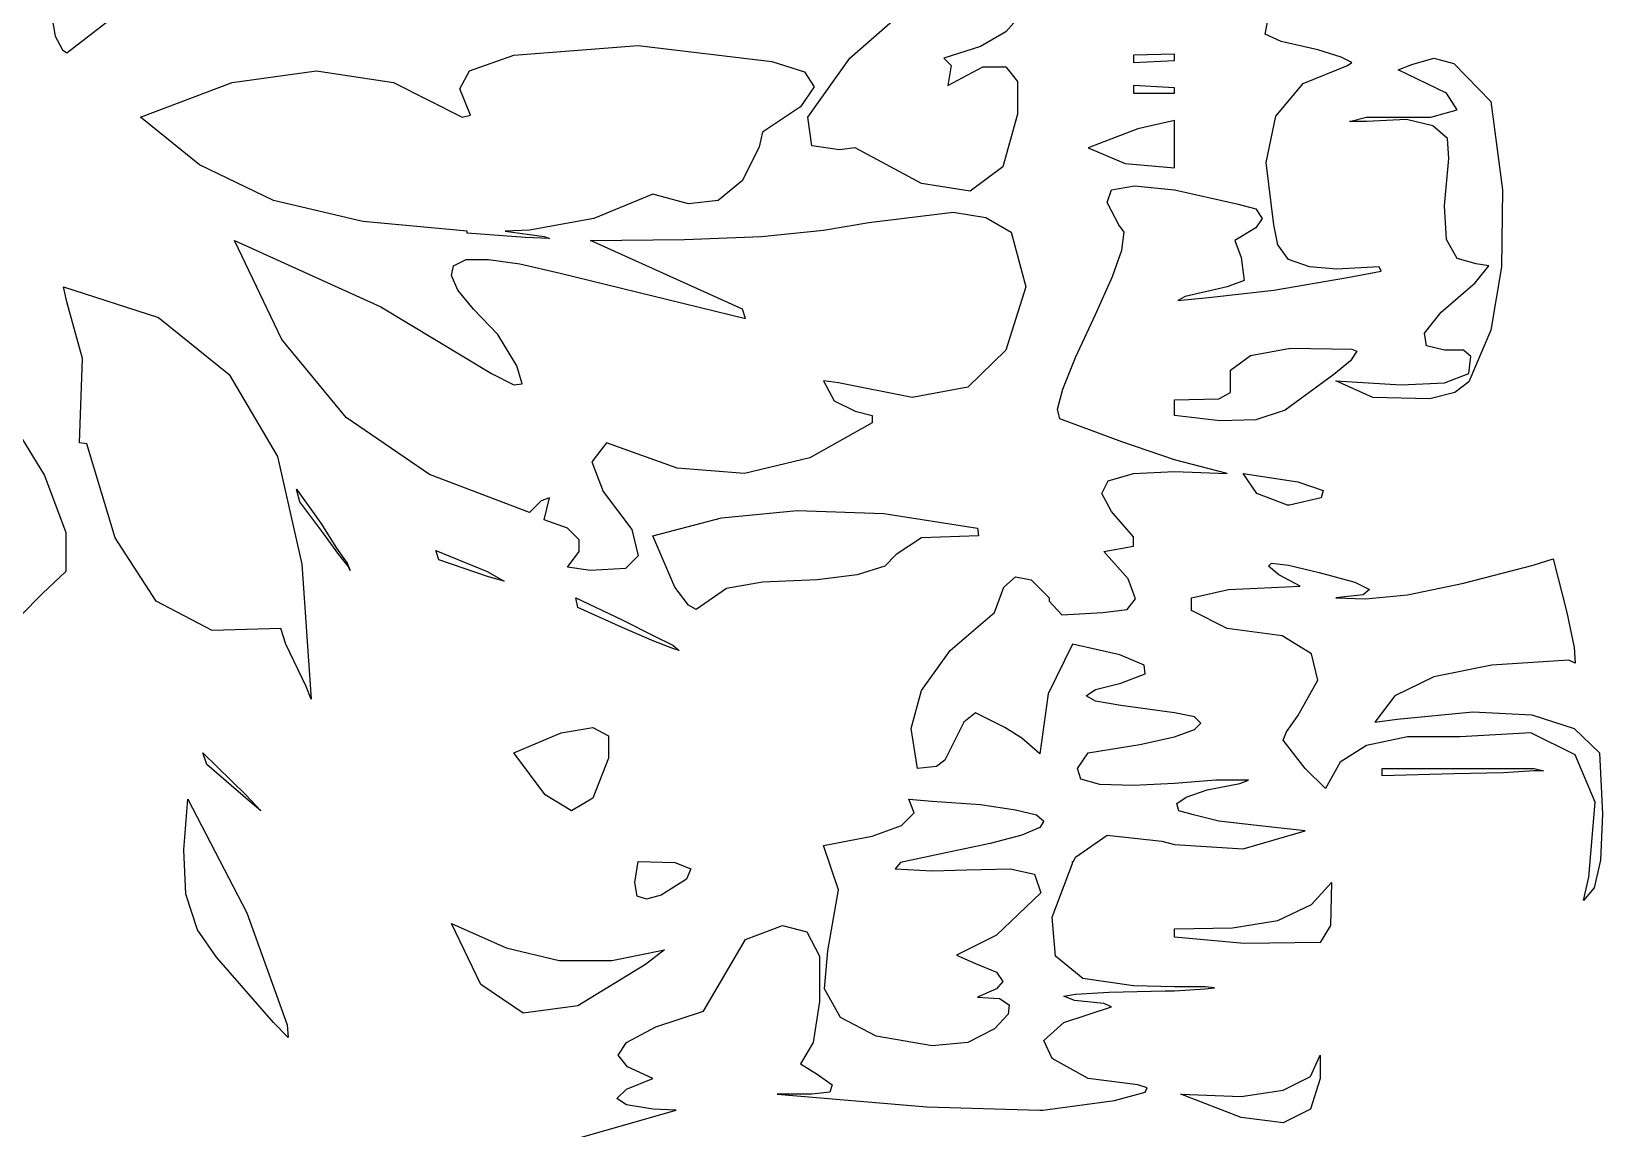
# Model space of a CAD drawing. Extents: x 6.49 to 9.56, y 0.17 to 5.52.
# Drawn here: x 7.618 to 9.108, y 1.288 to 2.329 of the extents above; entities that cross this region are included whole.
import ezdxf

# ---------------------------------------------------------------- set-up
doc = ezdxf.new("R2010")
doc.units = 0
doc.layers.get('0').update_dxf_attribs({"linetype": 'CONTINUOUS'})

msp = doc.modelspace()

# ---------------------------------------------------------------- linework, layer by layer
for p, q in [((7.6514, 2.3086), (7.7444, 2.3806)), ((7.6334, 2.3656), (7.6404, 2.3246)), ((8.3944, 2.3036), (8.4424, 2.3456)), ((8.5574, 2.3456), (8.5424, 2.3286)), ((8.7884, 2.3266), (8.7934, 2.3526)), ((8.5424, 2.3286), (8.5184, 2.3146)), ((8.8034, 2.3196), (8.7884, 2.3266)), ((7.6404, 2.3246), (7.6474, 2.3116)), ((7.6474, 2.3116), (7.6514, 2.3086)), ((8.0754, 2.3066), (8.1934, 2.3156)), ((8.1934, 2.3156), (8.3204, 2.3006)), ((8.5184, 2.3146), (8.4834, 2.3036)), ((8.8384, 2.3116), (8.8034, 2.3196)), ((8.8604, 2.3046), (8.8384, 2.3116)), ((8.0334, 2.2916), (8.0754, 2.3066)), ((8.3204, 2.3006), (8.3514, 2.2906)), ((8.3544, 2.2476), (8.3944, 2.3036)), ((8.4834, 2.3036), (8.4904, 2.2966)), ((8.4904, 2.2966), (8.4874, 2.2776)), ((8.4874, 2.2776), (8.5204, 2.2956)), ((8.5204, 2.2956), (8.5424, 2.2956)), ((8.5424, 2.2956), (8.5534, 2.2816)), ((8.7024, 2.3076), (8.6634, 2.3066)), ((8.6634, 2.3066), (8.6634, 2.2996)), ((8.6634, 2.2996), (8.7024, 2.3016)), ((8.7024, 2.3016), (8.7024, 2.3076)), ((8.8244, 2.2796), (8.8664, 2.2966)), ((8.8704, 2.2996), (8.8604, 2.3046)), ((8.8664, 2.2966), (8.8704, 2.2996)), ((8.9144, 2.2926), (8.9274, 2.2976)), ((8.9274, 2.2976), (8.9484, 2.3036)), ((8.9484, 2.3036), (8.9674, 2.2986)), ((8.9674, 2.2986), (9.0024, 2.2626)), ((7.7214, 2.2476), (7.8084, 2.2806)), ((7.8084, 2.2806), (7.8884, 2.2916)), ((7.8884, 2.2916), (7.9614, 2.2806)), ((7.9614, 2.2806), (8.0264, 2.2476)), ((8.0244, 2.2746), (8.0334, 2.2916)), ((8.3514, 2.2906), (8.3604, 2.2766)), ((8.5534, 2.2816), (8.5534, 2.2506)), ((8.9604, 2.2706), (8.9144, 2.2926)), ((8.0344, 2.2496), (8.0244, 2.2746)), ((8.3604, 2.2766), (8.3474, 2.2576)), ((8.7024, 2.2756), (8.6634, 2.2776)), ((8.6634, 2.2776), (8.6634, 2.2706)), ((8.6634, 2.2706), (8.7024, 2.2706)), ((8.7024, 2.2706), (8.7024, 2.2756)), ((8.7984, 2.2486), (8.8244, 2.2796)), ((8.9704, 2.2546), (8.9604, 2.2706)), ((8.3474, 2.2576), (8.3114, 2.2336)), ((8.9454, 2.2476), (8.9704, 2.2546)), ((9.0024, 2.2626), (9.0134, 2.1786)), ((7.7774, 2.2026), (7.7214, 2.2476)), ((8.0264, 2.2476), (8.0344, 2.2496)), ((8.3584, 2.2206), (8.3544, 2.2476)), ((8.5534, 2.2506), (8.5394, 2.2006)), ((8.6674, 2.2366), (8.6204, 2.2186)), ((8.7024, 2.2446), (8.6674, 2.2366)), ((8.7024, 2.1996), (8.7024, 2.2446)), ((8.7894, 2.2046), (8.7984, 2.2486)), ((8.8684, 2.2436), (8.8844, 2.2476)), ((8.8844, 2.2436), (8.8684, 2.2436)), ((8.8844, 2.2476), (8.9454, 2.2476)), ((8.9224, 2.2456), (8.8844, 2.2436)), ((8.9474, 2.2396), (8.9224, 2.2456)), ((8.9614, 2.2276), (8.9474, 2.2396)), ((8.3114, 2.2336), (8.3084, 2.2196)), ((8.9624, 2.2086), (8.9614, 2.2276)), ((8.3084, 2.2196), (8.2924, 2.1876)), ((8.3844, 2.2166), (8.3584, 2.2206)), ((8.3994, 2.2186), (8.3844, 2.2166)), ((8.4624, 2.1846), (8.3994, 2.2186)), ((8.6204, 2.2186), (8.6554, 2.2036)), ((8.9584, 2.1636), (8.9624, 2.2086)), ((7.8474, 2.1686), (7.7774, 2.2026)), ((8.5394, 2.2006), (8.5084, 2.1776)), ((8.6554, 2.2036), (8.7024, 2.1996)), ((8.7964, 2.1456), (8.7894, 2.2046)), ((8.2924, 2.1876), (8.2694, 2.1686)), ((8.5084, 2.1776), (8.4624, 2.1846)), ((8.6384, 2.1666), (8.6424, 2.1786)), ((8.6424, 2.1786), (8.6644, 2.1826)), ((8.6644, 2.1826), (8.7024, 2.1786)), ((8.7024, 2.1786), (8.7614, 2.1656)), ((9.0134, 2.1786), (9.0124, 2.1056)), ((7.9324, 2.1486), (7.8474, 2.1686)), ((8.2074, 2.1746), (8.1514, 2.1516)), ((8.2414, 2.1656), (8.2074, 2.1746)), ((8.2694, 2.1686), (8.2414, 2.1656)), ((8.6494, 2.1456), (8.6384, 2.1666)), ((8.7614, 2.1656), (8.7794, 2.1606)), ((8.9604, 2.1316), (8.9584, 2.1636)), ((8.0314, 2.1396), (7.9324, 2.1486)), ((8.1514, 2.1516), (8.0904, 2.1406)), ((8.3694, 2.1406), (8.4124, 2.1476)), ((8.4124, 2.1476), (8.4924, 2.1576)), ((8.4924, 2.1576), (8.5234, 2.1526)), ((8.5234, 2.1526), (8.5474, 2.1386)), ((8.7794, 2.1606), (8.7854, 2.1516)), ((8.7854, 2.1516), (8.7794, 2.1426)), ((8.0314, 2.1376), (8.0314, 2.1396)), ((8.0864, 2.1336), (8.0314, 2.1376)), ((8.0904, 2.1406), (8.0674, 2.1396)), ((8.0674, 2.1396), (8.1044, 2.1346)), ((8.1094, 2.1326), (8.0864, 2.1336)), ((8.1044, 2.1346), (8.1094, 2.1326)), ((8.1484, 2.1306), (8.2374, 2.1316)), ((8.2374, 2.1316), (8.3104, 2.1346)), ((8.3104, 2.1346), (8.3694, 2.1406)), ((8.5474, 2.1386), (8.5614, 2.0866)), ((8.6544, 2.1386), (8.6494, 2.1456)), ((8.6524, 2.1216), (8.6544, 2.1386)), ((8.7794, 2.1426), (8.7594, 2.1306)), ((8.8004, 2.1266), (8.7964, 2.1456)), ((8.9704, 2.1136), (8.9604, 2.1316)), ((7.8554, 2.0366), (7.8104, 2.1306)), ((7.8104, 2.1306), (7.9494, 2.0676)), ((8.2924, 2.0656), (8.1484, 2.1306)), ((8.6434, 2.0966), (8.6524, 2.1216)), ((8.7594, 2.1306), (8.7654, 2.1146)), ((8.8104, 2.1126), (8.8004, 2.1266)), ((8.0164, 2.0976), (8.0184, 2.1066)), ((8.0184, 2.1066), (8.0304, 2.1126)), ((8.0304, 2.1126), (8.0514, 2.1126)), ((8.0514, 2.1126), (8.0814, 2.1086)), ((8.0814, 2.1086), (8.1194, 2.0996)), ((8.7654, 2.1146), (8.7684, 2.0926)), ((8.8304, 2.1056), (8.8104, 2.1126)), ((8.8564, 2.1036), (8.8304, 2.1056)), ((8.8964, 2.1056), (8.8564, 2.1036)), ((8.8984, 2.1016), (8.8964, 2.1056)), ((8.9884, 2.1086), (8.9704, 2.1136)), ((8.9874, 2.0906), (9.0004, 2.1066)), ((9.0004, 2.1066), (8.9884, 2.1086)), ((9.0124, 2.1056), (9.0024, 2.0456)), ((8.0224, 2.0836), (8.0164, 2.0976)), ((8.1194, 2.0996), (8.2954, 2.0566)), ((8.6274, 2.0606), (8.6434, 2.0966)), ((8.7684, 2.0926), (8.7524, 2.0866)), ((8.7964, 2.0836), (8.8664, 2.0956)), ((8.8664, 2.0956), (8.8984, 2.1016)), ((8.9554, 2.0626), (8.9874, 2.0906)), ((7.6484, 2.0866), (7.7384, 2.0576)), ((7.6514, 2.0726), (7.6484, 2.0866)), ((7.6664, 2.0186), (7.6514, 2.0726)), ((8.0374, 2.0656), (8.0224, 2.0836)), ((8.5614, 2.0866), (8.5424, 2.0266)), ((8.7124, 2.0776), (8.7054, 2.0736)), ((8.7054, 2.0736), (8.7344, 2.0766)), ((8.7524, 2.0866), (8.7124, 2.0776)), ((8.7344, 2.0766), (8.7964, 2.0836)), ((7.7384, 2.0576), (7.8054, 2.0036)), ((7.9494, 2.0676), (8.0544, 2.0046)), ((8.0604, 2.0416), (8.0374, 2.0656)), ((8.2954, 2.0566), (8.2924, 2.0656)), ((8.6084, 2.0196), (8.6274, 2.0606)), ((8.9394, 2.0426), (8.9554, 2.0626)), ((8.9414, 2.0306), (8.9394, 2.0426)), ((9.0024, 2.0456), (8.9814, 1.9966)), ((7.9164, 1.9626), (7.8554, 2.0366)), ((8.0784, 2.0116), (8.0604, 2.0416)), ((8.7744, 2.0216), (8.8124, 2.0286)), ((8.8124, 2.0286), (8.8704, 2.0276)), ((8.8704, 2.0276), (8.8754, 2.0256)), ((8.9584, 2.0266), (8.9414, 2.0306)), ((7.6634, 1.9386), (7.6664, 2.0186)), ((8.5424, 2.0266), (8.5064, 1.9916)), ((8.5964, 1.9896), (8.6084, 2.0196)), ((8.7554, 2.0076), (8.7744, 2.0216)), ((8.8694, 2.0166), (8.8534, 2.0036)), ((8.8754, 2.0256), (8.8694, 2.0166)), ((8.9764, 2.0266), (8.9584, 2.0266)), ((8.9834, 2.0206), (8.9764, 2.0266)), ((8.9814, 2.0046), (8.9834, 2.0206)), ((7.8054, 2.0036), (7.8514, 1.9256)), ((8.0544, 2.0046), (8.0754, 1.9936)), ((8.0834, 1.9946), (8.0784, 2.0116)), ((8.3834, 1.9956), (8.3694, 1.9976)), ((8.3694, 1.9976), (8.3794, 1.9786)), ((8.7554, 1.9866), (8.7554, 2.0076)), ((8.8534, 2.0036), (8.8264, 1.9836)), ((8.8904, 1.9816), (8.8554, 1.9976)), ((8.8554, 1.9976), (8.9174, 1.9936)), ((8.9584, 1.9956), (8.9814, 2.0046)), ((8.0754, 1.9936), (8.0834, 1.9946)), ((8.4534, 1.9816), (8.3834, 1.9956)), ((8.5064, 1.9916), (8.4534, 1.9816)), ((8.5914, 1.9706), (8.5964, 1.9896)), ((8.7444, 1.9806), (8.7554, 1.9866)), ((8.8264, 1.9836), (8.8074, 1.9696)), ((8.9174, 1.9936), (8.9584, 1.9956)), ((8.9684, 1.9866), (8.9444, 1.9806)), ((8.9814, 1.9966), (8.9684, 1.9866)), ((7.5874, 1.9776), (7.6304, 1.9076)), ((8.3794, 1.9786), (8.3994, 1.9686)), ((8.3994, 1.9686), (8.4154, 1.9646)), ((8.5934, 1.9616), (8.5914, 1.9706)), ((8.7024, 1.9796), (8.7444, 1.9806)), ((8.7024, 1.9646), (8.7024, 1.9796)), ((8.8074, 1.9696), (8.7794, 1.9606)), ((8.9444, 1.9806), (8.8904, 1.9816)), ((7.9954, 1.9086), (7.9164, 1.9626)), ((8.4154, 1.9576), (8.3564, 1.9246)), ((8.4154, 1.9646), (8.4154, 1.9576)), ((8.6524, 1.9396), (8.5934, 1.9616)), ((8.7454, 1.9596), (8.7024, 1.9646)), ((8.7794, 1.9606), (8.7454, 1.9596)), ((7.6704, 1.9376), (7.6634, 1.9386)), ((8.1634, 1.9386), (8.1494, 1.9206)), ((8.2304, 1.9146), (8.1634, 1.9386)), ((8.7024, 1.9226), (8.6524, 1.9396)), ((7.6974, 1.8486), (7.6704, 1.9376)), ((7.8514, 1.9256), (7.8744, 1.8236)), ((8.3564, 1.9246), (8.2944, 1.9096)), ((8.0904, 1.8726), (7.9954, 1.9086)), ((8.1494, 1.9206), (8.1604, 1.8926)), ((8.2944, 1.9096), (8.2304, 1.9146)), ((8.6394, 1.9026), (8.6634, 1.9096)), ((8.6634, 1.9096), (8.7024, 1.9116)), ((8.7524, 1.9096), (8.7024, 1.9226)), ((8.7024, 1.9116), (8.7524, 1.9096)), ((8.7804, 1.8906), (8.7674, 1.9096)), ((8.7674, 1.9096), (8.8194, 1.9016)), ((7.6304, 1.9076), (7.6504, 1.8536)), ((7.8724, 1.8826), (7.8694, 1.8946)), ((7.8694, 1.8946), (7.8924, 1.8626)), ((8.6334, 1.8906), (8.6394, 1.9026)), ((8.8194, 1.9016), (8.8434, 1.8936)), ((8.8434, 1.8936), (8.8414, 1.8866)), ((7.8944, 1.8536), (7.8724, 1.8826)), ((8.1014, 1.8836), (8.0904, 1.8726)), ((8.1094, 1.8866), (8.1014, 1.8836)), ((8.1044, 1.8656), (8.1094, 1.8866)), ((8.1604, 1.8926), (8.1874, 1.8566)), ((8.6424, 1.8736), (8.6334, 1.8906)), ((8.8094, 1.8796), (8.7804, 1.8906)), ((8.8114, 1.8796), (8.8094, 1.8796)), ((8.8414, 1.8866), (8.8114, 1.8796)), ((8.1264, 1.8576), (8.1044, 1.8656)), ((8.2074, 1.8506), (8.2724, 1.8676)), ((8.2724, 1.8676), (8.3444, 1.8746)), ((8.3444, 1.8746), (8.4264, 1.8716)), ((8.4264, 1.8716), (8.5154, 1.8576)), ((8.6634, 1.8496), (8.6424, 1.8736)), ((7.6504, 1.8536), (7.6504, 1.8166)), ((7.7364, 1.7886), (7.6974, 1.8486)), ((7.8924, 1.8626), (7.9074, 1.8386)), ((7.9094, 1.8326), (7.8944, 1.8536)), ((8.1374, 1.8466), (8.1264, 1.8576)), ((8.1874, 1.8566), (8.1934, 1.8316)), ((8.2284, 1.8016), (8.2074, 1.8506)), ((8.4624, 1.8486), (8.4384, 1.8326)), ((8.5164, 1.8506), (8.4624, 1.8486)), ((8.5154, 1.8576), (8.5164, 1.8506)), ((8.6634, 1.8406), (8.6634, 1.8496)), ((7.9074, 1.8386), (7.9174, 1.8246)), ((8.0044, 1.8276), (8.0014, 1.8366)), ((8.0014, 1.8366), (8.0504, 1.8166)), ((8.1264, 1.8206), (8.1374, 1.8356)), ((8.1374, 1.8356), (8.1374, 1.8466)), ((8.6354, 1.8356), (8.6634, 1.8406)), ((8.6584, 1.8096), (8.6354, 1.8356)), ((7.8744, 1.8236), (7.8834, 1.6956)), ((7.9184, 1.8216), (7.9094, 1.8326)), ((7.9174, 1.8246), (7.9204, 1.8176)), ((7.9204, 1.8176), (7.9184, 1.8216)), ((8.0514, 1.8116), (8.0044, 1.8276)), ((8.1484, 1.8176), (8.1264, 1.8206)), ((8.1814, 1.8196), (8.1484, 1.8176)), ((8.1934, 1.8316), (8.1814, 1.8196)), ((8.4274, 1.8216), (8.4014, 1.8136)), ((8.4384, 1.8326), (8.4274, 1.8216)), ((8.7914, 1.8216), (8.7944, 1.8246)), ((8.8014, 1.8136), (8.7914, 1.8216)), ((8.7944, 1.8246), (8.8104, 1.8226)), ((8.8104, 1.8226), (8.8394, 1.8156)), ((8.9764, 1.8056), (9.0424, 1.8226)), ((9.0424, 1.8226), (9.0614, 1.8286)), ((9.0614, 1.8286), (9.0744, 1.7776)), ((7.6504, 1.8166), (7.6284, 1.7956)), ((8.0504, 1.8166), (8.0664, 1.8076)), ((8.0664, 1.8076), (8.0514, 1.8116)), ((8.3114, 1.8066), (8.2774, 1.8006)), ((8.3634, 1.8086), (8.3114, 1.8066)), ((8.4014, 1.8136), (8.3634, 1.8086)), ((8.5404, 1.8016), (8.5514, 1.8116)), ((8.5514, 1.8116), (8.5664, 1.8086)), ((8.5664, 1.8086), (8.5834, 1.7916)), ((8.6654, 1.7906), (8.6584, 1.8096)), ((8.8214, 1.8026), (8.8014, 1.8136)), ((8.8394, 1.8156), (8.8734, 1.8066)), ((8.8734, 1.8066), (8.8874, 1.7996)), ((8.9234, 1.7946), (8.9764, 1.8056)), ((7.6284, 1.7956), (7.6074, 1.7746)), ((8.1364, 1.7826), (8.1344, 1.7916)), ((8.1344, 1.7916), (8.1784, 1.7706)), ((8.2414, 1.7846), (8.2284, 1.8016)), ((8.2774, 1.8006), (8.2484, 1.7806)), ((8.5314, 1.7776), (8.5404, 1.8016)), ((8.5834, 1.7916), (8.5834, 1.7886)), ((8.6574, 1.7806), (8.6654, 1.7906)), ((8.7184, 1.7916), (8.7534, 1.7996)), ((8.7184, 1.7796), (8.7184, 1.7916)), ((8.7534, 1.7996), (8.8214, 1.8026)), ((8.8814, 1.7946), (8.8554, 1.7916)), ((8.8554, 1.7916), (8.8834, 1.7906)), ((8.8874, 1.7996), (8.8814, 1.7946)), ((8.8834, 1.7906), (8.9234, 1.7946)), ((7.7894, 1.7606), (7.7364, 1.7886)), ((8.1784, 1.7636), (8.1364, 1.7826)), ((8.2484, 1.7806), (8.2414, 1.7846)), ((8.4894, 1.7416), (8.5314, 1.7776)), ((8.5834, 1.7886), (8.5954, 1.7756)), ((8.5954, 1.7756), (8.6344, 1.7776)), ((8.6344, 1.7776), (8.6574, 1.7806)), ((8.7524, 1.7626), (8.7184, 1.7796)), ((9.0744, 1.7776), (9.0814, 1.7446)), ((7.8544, 1.7626), (7.7894, 1.7606)), ((7.8594, 1.7476), (7.8544, 1.7626)), ((8.1784, 1.7706), (8.2084, 1.7556)), ((8.2084, 1.7506), (8.1784, 1.7636)), ((8.8044, 1.7556), (8.7524, 1.7626)), ((7.8784, 1.7076), (7.8594, 1.7476)), ((8.2084, 1.7556), (8.2264, 1.7466)), ((8.2264, 1.7436), (8.2084, 1.7506)), ((8.2264, 1.7466), (8.2324, 1.7416)), ((8.6054, 1.7476), (8.5824, 1.7006)), ((8.6504, 1.7376), (8.6054, 1.7476)), ((8.8324, 1.7386), (8.8044, 1.7556)), ((9.0814, 1.7446), (9.0824, 1.7296)), ((8.2324, 1.7416), (8.2264, 1.7436)), ((8.4624, 1.7036), (8.4894, 1.7416)), ((8.6734, 1.7276), (8.6504, 1.7376)), ((8.8384, 1.7136), (8.8324, 1.7386)), ((9.0764, 1.7326), (9.0034, 1.7276)), ((9.0824, 1.7296), (9.0764, 1.7326)), ((8.6514, 1.7106), (8.6744, 1.7196)), ((8.6744, 1.7196), (8.6734, 1.7276)), ((8.9484, 1.7166), (8.9114, 1.6986)), ((9.0034, 1.7276), (8.9484, 1.7166)), ((7.8834, 1.6956), (7.8784, 1.7076)), ((8.4524, 1.6676), (8.4624, 1.7036)), ((8.5824, 1.7006), (8.5744, 1.6436)), ((8.6184, 1.6986), (8.6274, 1.7046)), ((8.6274, 1.7046), (8.6514, 1.7106)), ((8.8194, 1.6796), (8.8384, 1.7136)), ((8.6274, 1.6936), (8.6184, 1.6986)), ((8.6514, 1.6896), (8.6274, 1.6936)), ((8.7024, 1.6826), (8.6514, 1.6896)), ((8.9114, 1.6986), (8.8924, 1.6736)), ((8.5024, 1.6736), (8.4844, 1.6376)), ((8.5134, 1.6826), (8.5024, 1.6736)), ((8.5414, 1.6686), (8.5134, 1.6826)), ((8.7214, 1.6786), (8.7024, 1.6826)), ((8.7274, 1.6726), (8.7214, 1.6786)), ((8.7214, 1.6666), (8.7274, 1.6726)), ((8.8084, 1.6646), (8.8194, 1.6796)), ((8.8924, 1.6736), (8.9134, 1.6766)), ((8.9134, 1.6766), (8.9854, 1.6836)), ((8.9854, 1.6836), (9.0414, 1.6806)), ((9.0414, 1.6806), (9.0814, 1.6676)), ((8.0754, 1.6446), (8.1204, 1.6636)), ((8.1204, 1.6636), (8.1504, 1.6686)), ((8.1504, 1.6686), (8.1654, 1.6606)), ((8.1654, 1.6606), (8.1654, 1.6396)), ((8.4584, 1.6296), (8.4524, 1.6676)), ((8.5574, 1.6586), (8.5414, 1.6686)), ((8.5744, 1.6436), (8.5574, 1.6586)), ((8.6694, 1.6526), (8.7024, 1.6596)), ((8.7024, 1.6596), (8.7214, 1.6666)), ((8.8054, 1.6566), (8.8084, 1.6646)), ((8.8264, 1.6296), (8.8054, 1.6566)), ((8.9234, 1.6596), (8.8844, 1.6516)), ((8.9734, 1.6596), (8.9234, 1.6596)), ((9.0404, 1.6636), (8.9734, 1.6596)), ((9.0824, 1.6426), (9.0404, 1.6636)), ((9.0814, 1.6676), (9.1054, 1.6446)), ((7.7804, 1.6446), (7.8214, 1.6046)), ((7.7844, 1.6336), (7.7804, 1.6446)), ((8.1054, 1.6046), (8.0754, 1.6446)), ((8.1654, 1.6396), (8.1504, 1.6016)), ((8.6104, 1.6296), (8.6204, 1.6446)), ((8.6204, 1.6446), (8.6694, 1.6526)), ((8.8844, 1.6516), (8.8594, 1.6356)), ((9.1014, 1.5976), (9.0824, 1.6426)), ((9.1054, 1.6446), (9.1084, 1.5866)), ((7.8234, 1.5996), (7.7844, 1.6336)), ((8.4764, 1.6316), (8.4584, 1.6296)), ((8.4844, 1.6376), (8.4764, 1.6316)), ((8.6134, 1.6196), (8.6104, 1.6296)), ((8.8454, 1.6106), (8.8264, 1.6296)), ((8.8594, 1.6356), (8.8454, 1.6106)), ((8.8994, 1.6226), (8.8994, 1.6296)), ((8.8994, 1.6296), (8.9674, 1.6296)), ((8.9674, 1.6296), (9.0144, 1.6296)), ((9.0144, 1.6256), (8.9674, 1.6246)), ((9.0144, 1.6296), (9.0434, 1.6296)), ((9.0434, 1.6276), (9.0144, 1.6256)), ((9.0434, 1.6296), (9.0524, 1.6276)), ((9.0524, 1.6276), (9.0434, 1.6276)), ((8.6314, 1.6146), (8.6134, 1.6196)), ((8.6634, 1.6136), (8.6314, 1.6146)), ((8.7024, 1.6156), (8.6634, 1.6136)), ((8.7414, 1.6186), (8.7024, 1.6156)), ((8.7334, 1.6096), (8.7644, 1.6156)), ((8.7644, 1.6186), (8.7414, 1.6186)), ((8.7644, 1.6156), (8.7724, 1.6186)), ((8.7724, 1.6186), (8.7644, 1.6186)), ((8.9674, 1.6246), (8.8994, 1.6226)), ((7.7624, 1.5526), (7.7664, 1.6006)), ((7.7664, 1.6006), (7.8224, 1.4926)), ((7.8214, 1.6046), (7.8354, 1.5896)), ((7.8354, 1.5896), (7.8234, 1.5996)), ((8.1304, 1.5896), (8.1054, 1.6046)), ((8.1504, 1.6016), (8.1304, 1.5896)), ((8.4554, 1.5876), (8.4504, 1.6006)), ((8.4504, 1.6006), (8.4724, 1.5986)), ((8.4724, 1.5986), (8.5184, 1.5956)), ((8.5184, 1.5956), (8.5514, 1.5906)), ((8.7044, 1.5966), (8.7134, 1.6026)), ((8.7064, 1.5896), (8.7044, 1.5966)), ((8.7134, 1.6026), (8.7334, 1.6096)), ((9.0954, 1.5266), (9.1014, 1.5976)), ((8.4434, 1.5756), (8.4554, 1.5876)), ((8.5514, 1.5906), (8.5714, 1.5856)), ((8.5714, 1.5856), (8.5784, 1.5796)), ((8.7204, 1.5856), (8.7064, 1.5896)), ((8.7444, 1.5796), (8.7204, 1.5856)), ((9.1084, 1.5866), (9.1064, 1.5426)), ((8.3694, 1.5566), (8.4154, 1.5656)), ((8.4154, 1.5656), (8.4434, 1.5756)), ((8.5574, 1.5666), (8.5274, 1.5586)), ((8.5744, 1.5736), (8.5574, 1.5666)), ((8.5784, 1.5796), (8.5744, 1.5736)), ((8.6084, 1.5456), (8.6384, 1.5666)), ((8.6384, 1.5666), (8.6904, 1.5606)), ((8.7804, 1.5756), (8.7444, 1.5796)), ((8.7674, 1.5536), (8.8264, 1.5706)), ((8.8264, 1.5706), (8.7804, 1.5756)), ((7.7644, 1.5106), (7.7624, 1.5526)), ((8.3834, 1.5146), (8.3694, 1.5566)), ((8.5274, 1.5586), (8.4854, 1.5496)), ((8.6904, 1.5606), (8.7024, 1.5576)), ((8.7024, 1.5576), (8.7674, 1.5536)), ((8.1904, 1.5216), (8.1934, 1.5416)), ((8.1934, 1.5416), (8.2284, 1.5406)), ((8.2284, 1.5406), (8.2434, 1.5346)), ((8.4424, 1.5406), (8.4374, 1.5346)), ((8.4854, 1.5496), (8.4424, 1.5406)), ((8.5864, 1.4886), (8.6054, 1.5396)), ((8.6054, 1.5396), (8.6054, 1.5416)), ((8.6054, 1.5416), (8.6064, 1.5416)), ((8.6064, 1.5416), (8.6084, 1.5456)), ((9.1064, 1.5426), (9.1004, 1.5166)), ((8.1924, 1.5086), (8.1904, 1.5216)), ((8.2394, 1.5246), (8.2154, 1.5096)), ((8.2434, 1.5346), (8.2394, 1.5246)), ((8.4374, 1.5346), (8.4724, 1.5326)), ((8.4724, 1.5326), (8.5054, 1.5336)), ((8.5054, 1.5336), (8.5464, 1.5346)), ((8.5464, 1.5346), (8.5694, 1.5296)), ((8.5694, 1.5296), (8.5754, 1.5116)), ((8.8324, 1.5006), (8.8514, 1.5216)), ((8.8514, 1.5216), (8.8504, 1.4806)), ((9.0904, 1.5046), (9.0954, 1.5266)), ((7.7754, 1.4766), (7.7644, 1.5106)), ((8.2014, 1.5056), (8.1924, 1.5086)), ((8.2154, 1.5096), (8.2014, 1.5056)), ((8.3734, 1.4566), (8.3834, 1.5146)), ((8.5754, 1.5116), (8.5334, 1.4716)), ((9.1004, 1.5166), (9.0904, 1.5046)), ((7.8224, 1.4926), (7.8604, 1.3866)), ((8.8004, 1.4856), (8.8324, 1.5006)), ((7.7934, 1.4506), (7.7754, 1.4766)), ((8.0444, 1.4246), (8.0164, 1.4826)), ((8.0164, 1.4826), (8.0684, 1.4596)), ((8.2954, 1.4676), (8.3304, 1.4806)), ((8.3304, 1.4806), (8.3534, 1.4746)), ((8.5894, 1.4516), (8.5864, 1.4886)), ((8.7024, 1.4776), (8.7574, 1.4786)), ((8.7024, 1.4696), (8.7024, 1.4776)), ((8.7574, 1.4786), (8.8004, 1.4856)), ((8.8504, 1.4806), (8.8404, 1.4646)), ((8.2554, 1.3996), (8.2954, 1.4676)), ((8.3534, 1.4746), (8.3654, 1.4516)), ((8.5334, 1.4716), (8.4954, 1.4526)), ((8.7684, 1.4636), (8.7024, 1.4696)), ((8.8404, 1.4646), (8.7684, 1.4636)), ((7.8474, 1.3886), (7.7934, 1.4506)), ((8.0684, 1.4596), (8.1184, 1.4476)), ((8.1184, 1.4476), (8.1684, 1.4476)), ((8.1684, 1.4476), (8.2184, 1.4576)), ((8.2184, 1.4576), (8.2004, 1.4436)), ((8.3654, 1.4516), (8.3654, 1.4086)), ((8.3704, 1.4206), (8.3734, 1.4566)), ((8.4954, 1.4526), (8.5134, 1.4446)), ((8.6154, 1.4306), (8.5894, 1.4516)), ((8.2004, 1.4436), (8.1364, 1.4046)), ((8.5134, 1.4446), (8.5334, 1.4366)), ((8.5334, 1.4366), (8.5394, 1.4276)), ((8.0844, 1.3976), (8.0444, 1.4246)), ((8.3854, 1.3936), (8.3704, 1.4206)), ((8.5334, 1.4206), (8.5154, 1.4126)), ((8.5394, 1.4276), (8.5334, 1.4206)), ((8.6084, 1.4156), (8.6404, 1.4176)), ((8.6634, 1.4236), (8.6154, 1.4306)), ((8.6404, 1.4176), (8.6934, 1.4186)), ((8.7024, 1.4226), (8.6634, 1.4236)), ((8.6934, 1.4186), (8.7024, 1.4186)), ((8.7314, 1.4226), (8.7024, 1.4226)), ((8.7024, 1.4186), (8.7314, 1.4206)), ((8.7404, 1.4216), (8.7314, 1.4226)), ((8.7314, 1.4206), (8.7404, 1.4216)), ((8.1364, 1.4046), (8.0844, 1.3976)), ((8.3654, 1.4086), (8.3594, 1.3696)), ((8.5154, 1.4126), (8.5364, 1.4116)), ((8.5364, 1.4116), (8.5454, 1.4056)), ((8.5454, 1.4056), (8.5444, 1.3966)), ((8.5974, 1.4136), (8.6084, 1.4156)), ((8.6074, 1.4096), (8.5974, 1.4136)), ((8.5974, 1.3886), (8.6424, 1.4036)), ((8.6354, 1.4066), (8.6074, 1.4096)), ((8.6424, 1.4036), (8.6354, 1.4066)), ((7.8614, 1.3746), (7.8474, 1.3886)), ((7.8604, 1.3866), (7.8614, 1.3746)), ((8.2104, 1.3846), (8.2554, 1.3996)), ((8.4194, 1.3756), (8.3854, 1.3936)), ((8.5444, 1.3966), (8.5314, 1.3826)), ((8.5784, 1.3716), (8.5974, 1.3886)), ((8.1824, 1.3696), (8.2104, 1.3846)), ((8.4724, 1.3666), (8.4194, 1.3756)), ((8.5314, 1.3826), (8.5064, 1.3696)), ((8.5864, 1.3546), (8.5784, 1.3716)), ((8.1744, 1.3576), (8.1824, 1.3696)), ((8.1834, 1.3466), (8.1744, 1.3576)), ((8.3594, 1.3696), (8.3474, 1.3496)), ((8.5064, 1.3696), (8.4724, 1.3666)), ((8.8314, 1.3376), (8.8404, 1.3576)), ((8.8404, 1.3576), (8.8404, 1.3356)), ((8.2074, 1.3356), (8.1834, 1.3466)), ((8.3474, 1.3496), (8.3634, 1.3396)), ((8.6204, 1.3356), (8.5864, 1.3546)), ((8.1824, 1.3256), (8.2074, 1.3356)), ((8.3634, 1.3396), (8.3774, 1.3296)), ((8.3774, 1.3296), (8.3754, 1.3226)), ((8.6674, 1.3296), (8.6204, 1.3356)), ((8.6764, 1.3266), (8.6674, 1.3296)), ((8.6744, 1.3226), (8.6764, 1.3266)), ((8.8054, 1.3246), (8.8314, 1.3376)), ((8.8404, 1.3356), (8.8314, 1.3066)), ((8.1734, 1.3166), (8.1824, 1.3256)), ((8.1824, 1.3106), (8.1734, 1.3166)), ((8.3584, 1.3206), (8.3254, 1.3206)), ((8.3254, 1.3206), (8.4674, 1.3086)), ((8.3754, 1.3226), (8.3584, 1.3206)), ((8.5774, 1.3056), (8.6454, 1.3146)), ((8.6454, 1.3146), (8.6744, 1.3226)), ((8.7084, 1.3206), (8.7654, 1.3186)), ((8.7654, 1.2986), (8.7084, 1.3206)), ((8.7654, 1.3186), (8.8054, 1.3246)), ((8.0754, 1.2616), (8.2294, 1.3056)), ((8.2074, 1.3066), (8.1824, 1.3106)), ((8.2294, 1.3056), (8.2074, 1.3066)), ((8.4674, 1.3086), (8.5744, 1.3056)), ((8.5744, 1.3056), (8.5774, 1.3056)), ((8.8054, 1.2936), (8.7654, 1.2986)), ((8.8314, 1.3066), (8.8054, 1.2936))]:
    msp.add_line(p, q)

doc.saveas('drawing.dxf')
